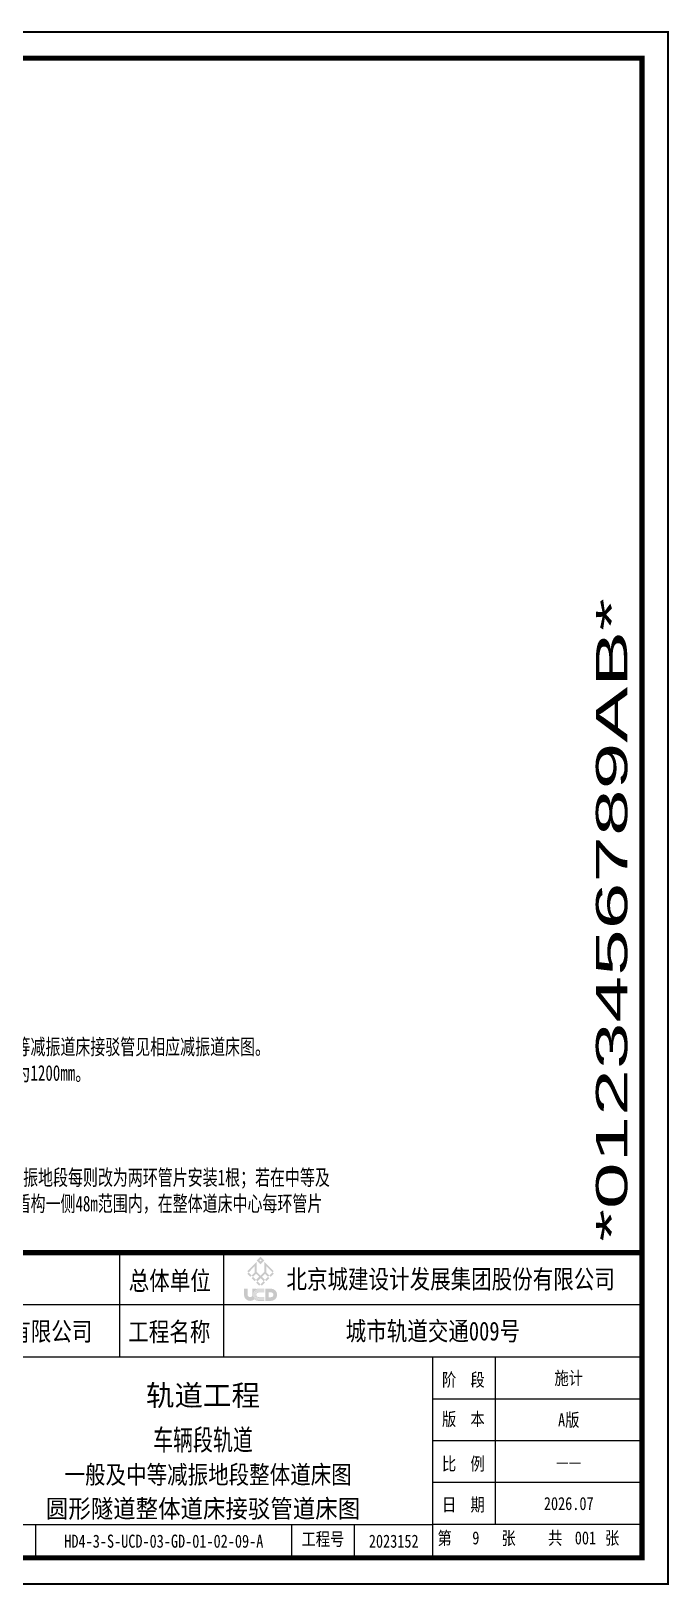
# Model space of a CAD drawing. Header units: millimetres. Extents: x -17676 to 10684, y -16208 to -7028.
# Drawn here: x 7022 to 10684, y -16208 to -7287 of the extents above; entities that cross this region are included whole.
import ezdxf
from ezdxf.enums import TextEntityAlignment as Align

# ---------------------------------------------------------------- set-up
doc = ezdxf.new("R2010")
doc.units = ezdxf.units.MM
for name, color, linetype in [('GesoftDrawFrameFrameBlockLayer', 7, 'Continuous'), ('GesoftDrawFrameInLineLayer', 85, 'Continuous'), ('GesoftDrawFrameOutLineLayer', 180, 'Continuous'), ('GesoftDrawFrameTitleLayer', 7, 'Continuous')]:
    doc.layers.add(name, color=color, linetype=linetype)
doc.styles.add('宋体样式', font='SimSun.ttf', dxfattribs={"width": 0.8})
doc.styles.add('宋体样式宽度0.65', font='SimSun.ttf', dxfattribs={"width": 0.65})
doc.styles.add('宋体样式宽度0.7', font='SimSun.ttf', dxfattribs={"width": 0.7})
doc.styles.add('条形码', font='BC_C39.FBC', dxfattribs={"height": 11})

# ---------------------------------------------------------------- blocks, each defined once
blk = doc.blocks.new('1.25_b3e8e4764a4440fefd9a3783b56da640')
at = {"layer": 'GesoftDrawFrameInLineLayer', "color": 0, "const_width": 1}
blk.add_lwpolyline([(0, 0), (0, 287), (-915, 287), (-915, 0), (0, 0)], dxfattribs=at)
at = {"layer": 'GesoftDrawFrameOutLineLayer', "color": 0, "const_width": 0.35}
blk.add_lwpolyline([(5, -5), (5, 292), (-940, 292), (-940, -5), (5, -5)], dxfattribs=at)
blk = doc.blocks.new('GESOFT00000000NEW_049a35bf7f0736cc4250df00ece10f93_b3e8e4764a4440fefd9a3783b56da640_2e1cf7a908f61d0b50dc33cccab90907')
at = {"layer": 'GesoftDrawFrameTitleLayer'}
h = blk.add_hatch(color=7, dxfattribs=at)
h.paths.add_polyline_path([(-72.25, 56.91), (-72.98, 56.18), (-73.72, 56.91), (-72.99, 57.65)])
h.paths.add_polyline_path([(-72.99, 57.13), (-73.2, 56.92), (-72.99, 56.72), (-72.78, 56.93)], flags=16)
h.paths.add_polyline_path([(-73.73, 56.66), (-73.73, 54.75), (-72.99, 54.02), (-72.26, 54.75), (-72.26, 56.68), (-70.47, 54.89), (-70.72, 54.64), (-70.46, 54.38), (-71.04, 53.8), (-71.29, 54.05), (-71.56, 53.78), (-71.31, 53.53), (-71.88, 52.95), (-72.14, 53.2), (-72.41, 52.94), (-72.15, 52.69), (-72.73, 52.11), (-72.99, 52.36), (-73.24, 52.11), (-73.82, 52.69), (-73.57, 52.94), (-73.84, 53.21), (-74.09, 52.96), (-74.67, 53.54), (-74.42, 53.79), (-74.69, 54.06), (-74.94, 53.81), (-75.51, 54.38), (-75.26, 54.64), (-75.51, 54.88)])
h.paths.add_polyline_path([(-71.87, 55.79), (-71.87, 54.63), (-71.29, 54.05), (-70.72, 54.64)], flags=16)
h.paths.add_polyline_path([(-72.14, 54.36), (-72.72, 53.79), (-72.14, 53.2), (-71.56, 53.78)], flags=16)
h.paths.add_polyline_path([(-72.99, 53.53), (-73.57, 52.94), (-72.99, 52.36), (-72.41, 52.94)], flags=16)
h.paths.add_polyline_path([(-73.84, 54.37), (-74.42, 53.79), (-73.84, 53.21), (-73.25, 53.79)], flags=16)
h.paths.add_polyline_path([(-74.12, 54.63), (-74.12, 55.79), (-75.26, 54.64), (-74.69, 54.06)], flags=16)
edge = h.paths.add_edge_path()
edge.add_spline(control_points=[(-73.82, 51.43), (-73.82, 51.43), (-73.82, 51.52), (-73.82, 51.52), (-73.82, 51.52), (-74.53, 51.52), (-74.53, 51.52), (-74.53, 51.52), (-74.53, 50.35), (-74.53, 50.35), (-74.53, 50.09), (-74.74, 49.89), (-74.99, 49.89), (-75.24, 49.89), (-75.45, 50.09), (-75.45, 50.35), (-75.45, 50.35), (-75.45, 51.52), (-75.45, 51.52), (-75.45, 51.52), (-76.16, 51.52), (-76.16, 51.52), (-76.16, 51.52), (-76.16, 50.35), (-76.16, 50.35), (-76.16, 49.7), (-75.64, 49.18), (-74.99, 49.18), (-74.67, 49.18), (-74.38, 49.3), (-74.17, 49.51), (-73.96, 49.3), (-73.68, 49.18), (-73.36, 49.18), (-73.36, 49.18), (-72.27, 49.18), (-72.27, 49.18), (-72.27, 49.18), (-72.27, 49.32), (-72.27, 49.32), (-72.43, 49.32), (-73.37, 49.32), (-73.37, 49.33), (-73.93, 49.34), (-74.38, 49.8), (-74.38, 50.35), (-74.38, 50.91), (-73.93, 51.36), (-73.37, 51.38), (-73.37, 51.38), (-72.43, 51.38), (-72.27, 51.38), (-72.27, 51.38), (-72.27, 51.52), (-72.27, 51.52), (-72.27, 51.52), (-73.36, 51.52), (-73.36, 51.52), (-73.52, 51.52), (-73.68, 51.49), (-73.82, 51.43)], knot_values=[0, 0, 0, 0, 1, 1, 1, 2, 2, 2, 3, 3, 3, 4, 4, 4, 5, 5, 5, 6, 6, 6, 7, 7, 7, 8, 8, 8, 9, 9, 9, 10, 10, 10, 11, 11, 11, 12, 12, 12, 13, 13, 13, 14, 14, 14, 15, 15, 15, 16, 16, 16, 17, 17, 17, 18, 18, 18, 19, 19, 19, 20, 20, 20, 20], degree=3, periodic=0)
edge = h.paths.add_edge_path(flags=17)
edge.add_spline(control_points=[(-74.32, 50.35), (-74.32, 49.83), (-73.9, 49.39), (-73.37, 49.38), (-73.36, 49.38), (-72.43, 49.38), (-72.27, 49.38), (-72.27, 49.38), (-72.27, 49.5), (-72.27, 49.5), (-72.43, 49.5), (-73.37, 49.5), (-73.37, 49.51), (-73.84, 49.52), (-74.2, 49.89), (-74.2, 50.35), (-74.2, 50.81), (-73.84, 51.18), (-73.37, 51.2), (-73.37, 51.2), (-72.43, 51.2), (-72.27, 51.2), (-72.27, 51.2), (-72.27, 51.32), (-72.27, 51.32), (-72.43, 51.32), (-73.36, 51.32), (-73.37, 51.32), (-73.89, 51.31), (-74.32, 50.87), (-74.32, 50.35)], knot_values=[0, 0, 0, 0, 1, 1, 1, 2, 2, 2, 3, 3, 3, 4, 4, 4, 5, 5, 5, 6, 6, 6, 7, 7, 7, 8, 8, 8, 9, 9, 9, 10, 10, 10, 10], degree=3, periodic=0)
edge = h.paths.add_edge_path(flags=16)
edge.add_spline(control_points=[(-74.14, 50.35), (-74.14, 49.92), (-73.8, 49.57), (-73.37, 49.56), (-73.36, 49.56), (-72.43, 49.56), (-72.27, 49.56), (-72.27, 49.56), (-72.27, 49.68), (-72.27, 49.68), (-72.43, 49.68), (-73.36, 49.68), (-73.37, 49.68), (-73.73, 49.69), (-74.02, 49.98), (-74.02, 50.35), (-74.02, 50.71), (-73.74, 51.01), (-73.38, 51.02), (-73.37, 51.02), (-72.43, 51.02), (-72.27, 51.02), (-72.27, 51.02), (-72.27, 51.14), (-72.27, 51.14), (-72.43, 51.14), (-73.36, 51.14), (-73.37, 51.14), (-73.8, 51.13), (-74.14, 50.78), (-74.14, 50.35)], knot_values=[0, 0, 0, 0, 1, 1, 1, 2, 2, 2, 3, 3, 3, 4, 4, 4, 5, 5, 5, 6, 6, 6, 7, 7, 7, 8, 8, 8, 9, 9, 9, 10, 10, 10, 10], degree=3, periodic=0)
edge = h.paths.add_edge_path(flags=16)
edge.add_spline(control_points=[(-73.96, 50.35), (-73.96, 50.02), (-73.7, 49.75), (-73.37, 49.74), (-73.35, 49.74), (-72.43, 49.74), (-72.27, 49.74), (-72.27, 49.74), (-72.27, 49.89), (-72.27, 49.89), (-72.27, 49.89), (-73.31, 49.89), (-73.31, 49.89), (-73.56, 49.89), (-73.81, 50.1), (-73.81, 50.35), (-73.81, 50.6), (-73.56, 50.81), (-73.31, 50.81), (-73.31, 50.81), (-72.27, 50.81), (-72.27, 50.81), (-72.27, 50.81), (-72.27, 50.96), (-72.27, 50.96), (-72.43, 50.96), (-73.36, 50.96), (-73.37, 50.96), (-73.7, 50.95), (-73.96, 50.68), (-73.96, 50.35)], knot_values=[0, 0, 0, 0, 1, 1, 1, 2, 2, 2, 3, 3, 3, 4, 4, 4, 5, 5, 5, 6, 6, 6, 7, 7, 7, 8, 8, 8, 9, 9, 9, 10, 10, 10, 10], degree=3, periodic=0)
edge = h.paths.add_edge_path()
edge.add_spline(control_points=[(-70.98, 51.52), (-70.98, 51.52), (-71.45, 51.52), (-71.45, 51.52), (-71.45, 51.52), (-72.08, 51.52), (-72.08, 51.52), (-72.08, 51.52), (-72.08, 49.21), (-72.08, 49.21), (-72.08, 49.21), (-72.08, 49.21), (-72.08, 49.21), (-72.08, 49.21), (-72.07, 49.18), (-72.07, 49.18), (-72.07, 49.18), (-70.98, 49.18), (-70.98, 49.18), (-70.33, 49.18), (-69.81, 49.7), (-69.81, 50.35), (-69.81, 51), (-70.33, 51.52), (-70.98, 51.52)], knot_values=[0, 0, 0, 0, 1, 1, 1, 2, 2, 2, 3, 3, 3, 4, 4, 4, 5, 5, 5, 6, 6, 6, 7, 7, 7, 8, 8, 8, 8], degree=3, periodic=0)
edge = h.paths.add_edge_path(flags=16)
edge.add_spline(control_points=[(-70.98, 49.89), (-70.98, 49.89), (-71.45, 49.89), (-71.45, 49.89), (-71.45, 49.89), (-71.45, 50.81), (-71.45, 50.81), (-71.45, 50.81), (-70.98, 50.81), (-70.98, 50.81), (-70.73, 50.81), (-70.52, 50.6), (-70.52, 50.35), (-70.52, 50.1), (-70.73, 49.89), (-70.98, 49.89)], knot_values=[0, 0, 0, 0, 1, 1, 1, 2, 2, 2, 3, 3, 3, 4, 4, 4, 5, 5, 5, 5], degree=3, periodic=0)
at = {"layer": 'GesoftDrawFrameTitleLayer', "color": 7}
for p, q in [((-100, 58.4), (-100, 38.4)), ((-80, 38.4), (-80, 58.4)), ((0, 48.4), (-180, 48.4)), ((0, 38.4), (-180, 38.4)), ((-40, 0), (-40, 38.4)), ((-28, 6.4), (-28, 38.4)), ((0, 30.4), (-40, 30.4)), ((0, 22.4), (-40, 22.4)), ((0, 14.4), (-40, 14.4)), ((0, 10), (0, 0)), ((0, 10), (0, 0)), ((-128, 6.4), (-40, 6.4)), ((-116, 0), (-116, 6.4)), ((-67, 0), (-67, 6.4)), ((-55, 0), (-55, 6.4)), ((0, 6.4), (-40, 6.4))]:
    blk.add_line(p, q, dxfattribs=at)
at = {"layer": 'GesoftDrawFrameTitleLayer', "color": 7, "const_width": 1}
blk.add_lwpolyline([(0, 0), (0, 58.4), (-200, 58.4), (-200, 0)], close=True, dxfattribs=at)
at = {"layer": 'GesoftDrawFrameFrameBlockLayer'}
blk.add_blockref('1.25_b3e8e4764a4440fefd9a3783b56da640', (0, 0), dxfattribs=at)
at = {"layer": 'GesoftDrawFrameTitleLayer', "color": 7, "width": 0.8}
for s, height, style, p in [('总体单位', 3.6, '宋体样式宽度0.7', (-98.22, 51.24)), ('北京城建设计发展集团股份有限公司', 3.6, '宋体样式宽度0.7', (-68.03, 51.54)), ('北京城建设计发展集团股份有限公司', 3.6, '宋体样式宽度0.7', (-168.03, 41.54)), ('工程名称', 3.6, '宋体样式宽度0.7', (-98.3, 41.47)), ('阶  段', 2.5, '宋体样式宽度0.7', (-38.26, 32.83)), ('版  本', 2.5, '宋体样式宽度0.7', (-38.26, 25.3)), ('比  例', 2.5, '宋体样式宽度0.7', (-38.26, 16.75)), ('日  期', 2.5, '宋体样式宽度0.7', (-38.26, 8.93)), ('工程号', 2.5, '宋体样式宽度0.65', (-65.14, 2.34)), ('第       张', 2.5, '宋体样式宽度0.7', (-39.12, 2.52)), ('共      张', 2.5, '宋体样式宽度0.7', (-17.95, 2.56))]:
    blk.add_text(s, height=height, dxfattribs=dict(at, style=style)).set_placement(p)
at = {"layer": 'GesoftDrawFrameTitleLayer', "color": 7, "style": '条形码', "width": 2}
blk.add_attdef('BARCODE', (-2.8, 60.5), '', height=6, rotation=90, dxfattribs=at)
at = {"layer": 'GesoftDrawFrameTitleLayer', "style": '宋体样式'}
for tag, height, width, p in [('GCMC0', 3.6, 0.8, (-40, 43.4)), ('SHEJI', 2.5, 0.8, (-154, 35.2)), ('SHEJI2', 2.5, 0.8, (-137.76, 35.27)), ('SJJD', 2.5, 0.8, (-14, 34.4)), ('JIAOHE', 2.5, 0.8, (-154, 28.8)), ('JIAOHE2', 2.5, 0.8, (-137.61, 28.83)), ('VERSION0', 2.5, 0.8, (-14, 26.4)), ('ZTSD', 2.5, 0.8, (-190, 24)), ('CEMING', 4, 0.7, (-84, 22.59)), ('ZYFZR1', 2.5, 0.8, (-154, 22.4)), ('ZYFZR2', 2.5, 0.8, (-137.76, 22.24)), ('BILI', 2.5, 0.8, (-14, 18.4)), ('XMFZR1', 2.5, 0.8, (-154, 16)), ('XMFZR2', 2.5, 0.8, (-137.98, 16.22)), ('DOCNAME0', 3.5, 0.9, (-84, 13.27)), ('SENHE', 2.5, 0.8, (-154, 9.6)), ('SENHE2', 2.5, 0.8, (-137.41, 9.52)), ('DOCNAME2', 3.5, 0.9, (-84, 9.42)), ('RIQI', 2.5, 0.8, (-14, 10.4)), ('XTSD', 2.5, 0.8, (-190, 4.8)), ('SENDING', 2.5, 0.8, (-154, 3.2)), ('SENDING2', 2.5, 0.8, (-137.41, 3.81)), ('TUHAO', 2.5, 0.8, (-91.5, 3.2)), ('PROJECTNO', 2.5, 0.8, (-47.5, 3.2)), ('PAGENUMBER', 2.5, 0.8, (-31.78, 3.83)), ('PAGECOUNT', 2.5, 0.8, (-10.8, 3.83))]:
    blk.add_attdef(tag, text='', height=height, dxfattribs=dict(at, width=width)).set_placement(p, align=Align.MIDDLE_CENTER)
blk.add_attdef('PIANMING', text='', height=4, dxfattribs=at).set_placement((-84, 31.09), align=Align.MIDDLE_CENTER)

msp = doc.modelspace()

# ---------------------------------------------------------------- block references
ref = msp.add_blockref('GESOFT00000000NEW_049a35bf7f0736cc4250df00ece10f93_b3e8e4764a4440fefd9a3783b56da640_2e1cf7a908f61d0b50dc33cccab90907', (10528.9, -16052.6), dxfattribs=dict(xscale=30, yscale=30, zscale=30))
ref.add_attrib('GCMC0', '城市轨道交通009号', dxfattribs={"layer": 'GesoftDrawFrameTitleLayer', "height": 108, "style": '宋体样式', "width": 0.8}).set_placement((9328.9, -14750.6), align=Align.MIDDLE_CENTER)
ref.add_attrib('PIANMING', '轨道工程', dxfattribs={"layer": 'GesoftDrawFrameTitleLayer', "height": 120, "style": '宋体样式'}).set_placement((8008.9, -15120), align=Align.MIDDLE_CENTER)
ref.add_attrib('CEMING', '车辆段轨道', dxfattribs={"layer": 'GesoftDrawFrameTitleLayer', "height": 120, "style": '宋体样式', "width": 0.7}).set_placement((8008.9, -15375), align=Align.MIDDLE_CENTER)
ref.add_attrib('DOCNAME0', ' 一般及中等减振地段整体道床图', dxfattribs={"layer": 'GesoftDrawFrameTitleLayer', "height": 105, "style": '宋体样式', "width": 0.822473}).set_placement((8008.9, -15574.8), align=Align.MIDDLE_CENTER)
ref.add_attrib('DOCNAME2', '圆形隧道整体道床接驳管道床图', dxfattribs={"layer": 'GesoftDrawFrameTitleLayer', "height": 105, "style": '宋体样式', "width": 0.9}).set_placement((8008.9, -15770.1), align=Align.MIDDLE_CENTER)
ref.add_attrib('TUHAO', 'HD4-3-S-UCD-03-GD-01-02-09-A', dxfattribs={"layer": 'GesoftDrawFrameTitleLayer', "height": 75, "style": '宋体样式', "width": 0.8}).set_placement((7783.9, -15956.6), align=Align.MIDDLE_CENTER)
ref.add_attrib('VERSION0', 'A版', dxfattribs={"layer": 'GesoftDrawFrameTitleLayer', "height": 75, "style": '宋体样式', "width": 0.8}).set_placement((10108.9, -15260.6), align=Align.MIDDLE_CENTER)
ref.add_attrib('SJJD', '施计', dxfattribs={"layer": 'GesoftDrawFrameTitleLayer', "height": 75, "style": '宋体样式', "width": 0.8}).set_placement((10108.9, -15020.6), align=Align.MIDDLE_CENTER)
ref.add_attrib('BILI', '——', dxfattribs={"layer": 'GesoftDrawFrameTitleLayer', "height": 75, "style": '宋体样式', "width": 0.8}).set_placement((10108.9, -15500.6), align=Align.MIDDLE_CENTER)
ref.add_attrib('RIQI', '2026.07', dxfattribs={"layer": 'GesoftDrawFrameTitleLayer', "height": 75, "style": '宋体样式', "width": 0.8}).set_placement((10108.9, -15740.6), align=Align.MIDDLE_CENTER)
ref.add_attrib('PROJECTNO', '2023152', dxfattribs={"layer": 'GesoftDrawFrameTitleLayer', "height": 75, "style": '宋体样式', "width": 0.8}).set_placement((9104, -15956.6), align=Align.MIDDLE_CENTER)
ref.add_attrib('PAGENUMBER', '9', dxfattribs={"layer": 'GesoftDrawFrameTitleLayer', "height": 75, "style": '宋体样式', "width": 0.8}).set_placement((9575.4, -15937.7), align=Align.MIDDLE_CENTER)
ref.add_attrib('PAGECOUNT', '001', dxfattribs={"layer": 'GesoftDrawFrameTitleLayer', "height": 75, "style": '宋体样式', "width": 0.8}).set_placement((10204.8, -15937.7), align=Align.MIDDLE_CENTER)
ref.add_attrib('BARCODE', '*0123456789AB*', (10445, -14237.5), dxfattribs={"layer": 'GesoftDrawFrameTitleLayer', "color": 7, "height": 180, "rotation": 90, "style": '条形码', "width": 2})

# ---------------------------------------------------------------- texts
at = {"insert": (1691.4, -13498.5), "char_height": 90, "width": 7061.469, "attachment_point": 4, "style": '宋体样式宽度0.7'}
msp.add_mtext('\\A1;注：\\P  1、本图尺寸均以毫米计，比例为1:30；\\P  2、{\\A0;本图适用于直线段单圆形隧道长轨枕普通整体道床，使用DTⅥ2-1扣件，曲线地段及中等减振地段可参照本图适当调整接驳管长度，高等减振道床接驳管见相应减振道床图}。\\P  3、单圆隧道的管片环宽为1200mm，每环管片在道床范围内预留了1个注浆孔，接驳管与管片上预留的注浆孔螺纹连接，接驳管的纵向间距为1200mm。\\P  4、接驳管长度要求无级可调（可调范围200mm～1000mm），以满足施工误差、曲线超高等要求等。{\\A0;  \\P  5、接驳管埋入要求：必须拧入管片注浆孔深度40mm以上，并保持与注浆孔同心，不得偏斜。\\P  6、接驳管埋入深度以与道床面齐平为准，不得高于道床面。\\P  7、本张图与第三篇第一册第一分册《施工设计说明书》中减振地段表配套使用。表中里程若在特殊减振地段，则取消接驳管；若在高等减振地段每则改为两环管片安装1根；若在中等及一般减振地段则每环均安装。除本图表格中涉及里程范围外，}在冻结法施工的联络通道前后各20环共40环范围、{\\A0;冷冻法施工的盾构井洞门往盾构一侧48m范围}内，在整体道床中心每环管片预埋一根注浆接驳管。', dxfattribs=at)

doc.saveas('drawing.dxf')
